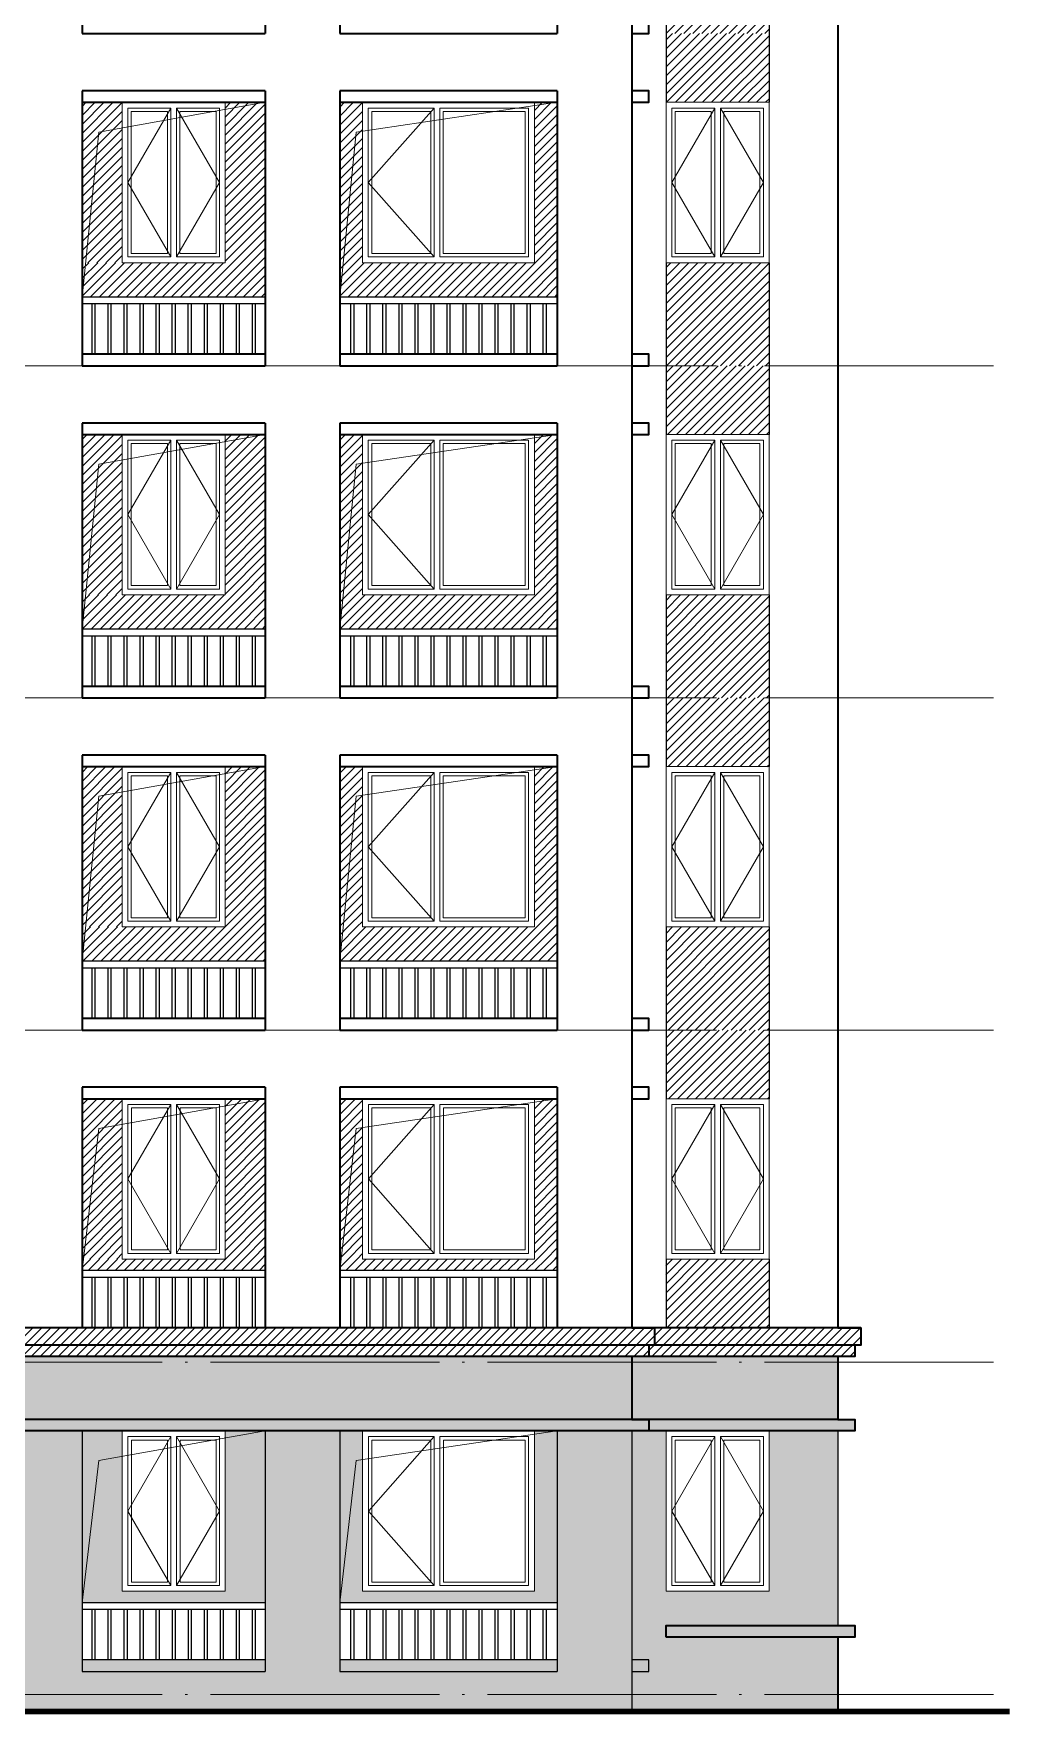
# Model space of a CAD drawing. Extents: x 27938 to 725830, y -209821 to 1628073.
# Drawn here: x 319993 to 328542, y 43165 to 57840 of the extents above; entities that cross this region are included whole.
import ezdxf

# ---------------------------------------------------------------- set-up
doc = ezdxf.new("R2010")
doc.units = 0
doc.header["$LTSCALE"] = 1000
doc.header["$MEASUREMENT"] = 0
doc.linetypes.add('DOTE', pattern=[2.42, 2, -0.2, 0.02, -0.2])
for name, color, linetype in [('3-剖面填充（细）', 250, 'Continuous'), ('5-平立面看线1', 45, 'Continuous'), ('Stair-栏杆', 142, 'Continuous'), ('看线', 251, 'Continuous')]:
    doc.layers.add(name, color=color, linetype=linetype)
for name, color, linetype, lineweight in [('DOTE', 19, 'DOTE', 9), ('WINDOW', 144, 'Continuous', 15), ('立面-中轮廓线', 213, 'Continuous', 35), ('立面-普通轮廓', 7, 'Continuous', 18), ('立面-洞口示意', 152, 'Continuous', 13), ('立面-窗开启线', 250, 'Continuous', 13)]:
    doc.layers.add(name, color=color, linetype=linetype, lineweight=lineweight)
pattern_1 = [(45, (-276178.246, 5800), (-39.2886205, 39.2886205), [])]
pattern_2 = [(45, (-276228.246, 5800), (-39.2886205, 39.2886205), [])]
pattern_3 = [(45, (-240617.81, 13864.28), (-39.2886205, 39.2886205), [])]
pattern_4 = [(45, (-240667.81, 13864.28), (-39.2886205, 39.2886205), [])]

# ---------------------------------------------------------------- blocks, each defined once
blk = doc.blocks.new('HFHCDSFFDGD')
at = {"layer": '3-剖面填充（细）'}
h = blk.add_hatch(dxfattribs=at)
h.set_pattern_fill('ANSI31', color=256, scale=35)
h.set_pattern_definition([(45, (-283729.73, 7223), (-39.2886205, 39.2886205), [])])
h.paths.add_polyline_path([(289956, 41076), (290856, 41076), (290856, 40476), (289956, 40476)])
h = blk.add_hatch(dxfattribs=at)
h.set_pattern_fill('ANSI31', color=256, scale=35)
h.set_pattern_definition([(45, (-274978.28, 5800), (-39.2886205, 39.2886205), [])])
h.paths.add_polyline_path([(285206, 39076), (284856, 39076), (284856, 40476), (285206, 40476)])
h = blk.add_hatch(dxfattribs=at)
h.set_pattern_fill('ANSI31', color=256, scale=35)
h.set_pattern_definition(pattern_2)
h.paths.add_polyline_path([(286456, 39076), (286106, 39076), (286106, 40476), (286456, 40476)])
h = blk.add_hatch(dxfattribs=at)
h.set_pattern_fill('ANSI31', color=256, scale=35)
h.set_pattern_definition(pattern_1)
h.paths.add_polyline_path([(287306, 39076), (287106, 39076), (287106, 40476), (287306, 40476)])
h = blk.add_hatch(dxfattribs=at)
h.set_pattern_fill('ANSI31', color=256, scale=35)
h.set_pattern_definition(pattern_1)
h.paths.add_polyline_path([(289006, 39076), (288806, 39076), (288806, 40476), (289006, 40476)])
h = blk.add_hatch(dxfattribs=at)
h.set_pattern_fill('ANSI31', color=256, scale=35)
h.set_pattern_definition(pattern_2)
h.paths.add_polyline_path([(286456, 38776), (284856, 38776), (284856, 39076), (286456, 39076)])
h = blk.add_hatch(dxfattribs=at)
h.set_pattern_fill('ANSI31', color=256, scale=35)
h.set_pattern_definition(pattern_1)
h.paths.add_polyline_path([(289006, 38776), (287106, 38776), (287106, 39076), (289006, 39076)])
h = blk.add_hatch(dxfattribs=at)
h.set_pattern_fill('ANSI31', color=256, scale=35)
h.set_pattern_definition([(45, (-283729.73, 4923), (-39.2886205, 39.2886205), [])])
h.paths.add_polyline_path([(290856, 38176), (289956, 38176), (289956, 39076), (290856, 39076)])
for p, q in [((289956, 41076), (289956, 40476)), ((290856, 41076), (290856, 40476)), ((289956, 39076), (289956, 38176)), ((290856, 39076), (290856, 38176))]:
    blk.add_line(p, q, dxfattribs=at)
blk = doc.blocks.new('A$C318717E3')
at = {"layer": 'WINDOW'}
for points in [[(50, 1350), (425, 1350), (425, 50), (50, 50)], [(850, 1350), (475, 1350), (475, 50), (850, 50)]]:
    blk.add_lwpolyline(points, close=True, dxfattribs=at)
at = {"layer": 'WINDOW', "color": 250}
for points in [[(80, 1320), (395, 1320), (395, 80), (80, 80)], [(820, 1320), (505, 1320), (505, 80), (820, 80)]]:
    blk.add_lwpolyline(points, close=True, dxfattribs=at)
at = {"layer": '立面-普通轮廓'}
blk.add_lwpolyline([(0, 1400), (900, 1400), (900, 0), (0, 0)], close=True, dxfattribs=at)
at = {"layer": '立面-窗开启线', "color": 251, "ltscale": 0.5, "true_color": 0x636466}
for points in [[(425, 1350), (50, 700), (425, 50)], [(475, 1350), (850, 700), (475, 50)]]:
    blk.add_lwpolyline(points, dxfattribs=at)
blk = doc.blocks.new('A$C1F9D7F8A')
at = {"layer": 'WINDOW'}
for points in [[(-1450, 1350), (-875, 1350), (-875, 50), (-1450, 50)], [(-50, 1350), (-825, 1350), (-825, 50), (-50, 50)]]:
    blk.add_lwpolyline(points, close=True, dxfattribs=at)
at = {"layer": 'WINDOW', "color": 250}
for points in [[(-1420, 1320), (-905, 1320), (-905, 80), (-1420, 80)], [(-80, 1320), (-795, 1320), (-795, 80), (-80, 80)]]:
    blk.add_lwpolyline(points, close=True, dxfattribs=at)
at = {"layer": '立面-普通轮廓'}
blk.add_lwpolyline([(0, 1400), (-1500, 1400), (-1500, 0), (0, 0)], close=True, dxfattribs=at)
at = {"layer": '立面-窗开启线', "color": 251, "ltscale": 0.5, "true_color": 0x636466}
blk.add_lwpolyline([(-875, 1350), (-1450, 700), (-875, 50)], dxfattribs=at)
blk = doc.blocks.new('HFGHFHFHF')
at = {"layer": 'Stair-栏杆'}
for p, q in [((286456, 38776), (284856, 38776)), ((289006, 38776), (287106, 38776)), ((286456, 38716), (284856, 38716)), ((289006, 38716), (287106, 38716))]:
    blk.add_line(p, q, dxfattribs=at)
for points in [[(284941, 38716), (284941, 38276)], [(284971, 38276), (284971, 38716)], [(285081, 38716), (285081, 38276)], [(285111, 38276), (285111, 38716)], [(285221, 38716), (285221, 38276)], [(285251, 38276), (285251, 38716)], [(285361, 38716), (285361, 38276)], [(285391, 38276), (285391, 38716)], [(285501, 38716), (285501, 38276)], [(285531, 38276), (285531, 38716)], [(285641, 38716), (285641, 38276)], [(285671, 38276), (285671, 38716)], [(285781, 38716), (285781, 38276)], [(285811, 38276), (285811, 38716)], [(285921, 38716), (285921, 38276)], [(285951, 38276), (285951, 38716)], [(286061, 38716), (286061, 38276)], [(286091, 38276), (286091, 38716)], [(286201, 38716), (286201, 38276)], [(286231, 38276), (286231, 38716)], [(286341, 38716), (286341, 38276)], [(286371, 38276), (286371, 38716)], [(287201, 38716), (287201, 38276)], [(287231, 38276), (287231, 38716)], [(287341, 38716), (287341, 38276)], [(287371, 38276), (287371, 38716)], [(287481, 38716), (287481, 38276)], [(287511, 38276), (287511, 38716)], [(287621, 38716), (287621, 38276)], [(287651, 38276), (287651, 38716)], [(287761, 38716), (287761, 38276)], [(287791, 38276), (287791, 38716)], [(287901, 38716), (287901, 38276)], [(287931, 38276), (287931, 38716)], [(288041, 38716), (288041, 38276)], [(288071, 38276), (288071, 38716)], [(288181, 38716), (288181, 38276)], [(288211, 38276), (288211, 38716)], [(288321, 38716), (288321, 38276)], [(288351, 38276), (288351, 38716)], [(288461, 38716), (288461, 38276)], [(288491, 38276), (288491, 38716)], [(288601, 38716), (288601, 38276)], [(288631, 38276), (288631, 38716)], [(288741, 38716), (288741, 38276)], [(288771, 38276), (288771, 38716)], [(288881, 38716), (288881, 38276)], [(288911, 38276), (288911, 38716)]]:
    blk.add_lwpolyline(points, dxfattribs=at)
at = {"layer": '立面-中轮廓线'}
for p, q in [((289656, 41076), (289656, 38176)), ((291456, 41076), (291456, 38176)), ((284856, 40576), (284856, 38176)), ((286456, 40576), (286456, 38176)), ((287106, 40576), (287106, 38176)), ((289006, 40576), (289006, 38176))]:
    blk.add_line(p, q, dxfattribs=at)
for points in [[(286456, 40576), (284856, 40576)], [(289006, 40576), (287106, 40576)], [(289656, 40476), (289806, 40476), (289806, 40576), (289656, 40576)], [(284856, 40476), (286456, 40476)], [(287106, 40476), (289006, 40476)], [(286456, 38276), (284856, 38276)], [(284856, 38176), (286456, 38176)], [(289006, 38276), (287106, 38276)], [(287106, 38176), (289006, 38176)], [(289656, 38176), (289806, 38176), (289806, 38276), (289656, 38276)]]:
    blk.add_lwpolyline(points, dxfattribs=at)
for name, p in [('A$C318717E3', (285206, 39076)), ('A$C1F9D7F8A', (288806, 39076)), ('A$C318717E3', (289956, 39076))]:
    blk.add_blockref(name, p)

msp = doc.modelspace()

# ---------------------------------------------------------------- hatches: boundary and pattern name
at = {"layer": '3-剖面填充（细）'}
h = msp.add_hatch(dxfattribs=at)
h.set_pattern_fill('ANSI31', color=256, scale=35)
h.set_pattern_definition([(45, (-248169.29, 15287.28), (-39.2886205, 39.2886205), [])])
h.paths.add_polyline_path([(325516.2, 49140.3), (326416.3, 49140.3), (326416.8, 48540.3), (325516.7, 48540.3)])
h = msp.add_hatch(dxfattribs=at)
h.set_pattern_fill('ANSI31', color=256, scale=35)
h.set_pattern_definition([(45, (-239417.84, 13864.28), (-39.2886205, 39.2886205), [])])
h.paths.add_polyline_path([(320766.6, 47140.3), (320416.6, 47140.3), (320416.6, 48540.3), (320766.6, 48540.3)])
h = msp.add_hatch(dxfattribs=at)
h.set_pattern_fill('ANSI31', color=256, scale=35)
h.set_pattern_definition(pattern_4)
h.paths.add_polyline_path([(322016.5, 47140.3), (321666.6, 47140.3), (321666.6, 48540.3), (322016.5, 48540.3)])
h = msp.add_hatch(dxfattribs=at)
h.set_pattern_fill('ANSI31', color=256, scale=35)
h.set_pattern_definition(pattern_3)
h.paths.add_polyline_path([(322866.5, 47140.3), (322666.5, 47140.3), (322666.5, 48540.3), (322866.5, 48540.3)])
h = msp.add_hatch(dxfattribs=at)
h.set_pattern_fill('ANSI31', color=256, scale=35)
h.set_pattern_definition(pattern_3)
h.paths.add_polyline_path([(324566.5, 47140.3), (324366.5, 47140.3), (324366.5, 48540.3), (324566.5, 48540.3)])
h = msp.add_hatch(dxfattribs=at)
h.set_pattern_fill('ANSI31', color=256, scale=35)
h.set_pattern_definition(pattern_4)
h.paths.add_polyline_path([(320416.6, 47040.3), (322016.5, 47040.3), (322016.5, 47140.3), (320416.6, 47140.3)])
h = msp.add_hatch(dxfattribs=at)
h.set_pattern_fill('ANSI31', color=256, scale=35)
h.set_pattern_definition(pattern_3)
h.paths.add_polyline_path([(322666.5, 47040.3), (324566.5, 47040.3), (324566.5, 47140.3), (322666.5, 47140.3)])
h = msp.add_hatch(dxfattribs=at)
h.set_pattern_fill('ANSI31', color=256, scale=35)
h.set_pattern_definition([(45, (-248169.29, 12987.28), (-39.2886205, 39.2886205), [])])
h.paths.add_polyline_path([(325516.6, 46540.3), (326416.6, 46540.3), (326416.1, 47140.3), (325516.1, 47140.3)])
h = msp.add_hatch(dxfattribs=at)
h.set_pattern_fill('ANSI31', color=256, scale=35)
h.set_pattern_definition([(45, (-149299.965, 1964.28), (-39.2886205, 39.2886205), [])])
h.paths.add_polyline_path([(327216.5, 46390.3), (327166.5, 46390.3), (327166.5, 46290.3), (315516.5, 46290.3), (315516.5, 46540.3), (327216.5, 46540.3)])
h = msp.add_hatch(dxfattribs=at)
h.set_pattern_fill('混凝土', color=251, scale=40)
h.set_pattern_definition([(50, (35560.44, 33804.64), (286.90407, -25.10085), [30, -330]), (355, (35560.44, 33804.64), (-55.50053, 300.87685), [24, -264]), (100.4514, (35584.35, 33802.55), (231.40375, 275.77582), [25.49608, -280.45684]), (46.1842, (35560.44, 33884.64), (426.8964, -66.2076), [45, -495]), (96.6356, (35596, 33879.1), (373.8651, 389.64715), [38.2441, -420.6852]), (351.1842, (35560.44, 33884.64), (373.8648, 389.64744), [36, -396]), (21, (35600.44, 33864.64), (238.76282, -161.04756), [30, -330]), (326, (35600.44, 33864.64), (97.32613, 290.06002), [24, -264]), (71.4514, (35620.34, 33851.22), (336.08905, 129.0122), [25.49608, -280.45684]), (37.5, (35560.44, 33804.64), (4.863942, 133.15754), [0, -260.8, 0, -268, 0, -265]), (7.5, (35560.44, 33804.64), (105.227815, 157.764685), [0, -152.8, 0, -254.8, 0, -101]), (327.5, (35471.24, 33804.64), (213.528974, -9.02195), [0, -100, 0, -312, 0, -414]), (317.5, (35431.24, 33804.64), (233.27447, 40.04199), [0, -130, 0, -207.2, 0, -294])])
h.paths.add_polyline_path([(309666.5, 45640.3), (310566.5, 45640.3), (310566.5, 44240.3), (309666.5, 44240.3)], flags=16)
h.paths.add_polyline_path([(306616.7, 44740.3), (308816.7, 44740.3), (308816.5, 43640.3), (306616.5, 43640.3)], flags=16)
h.paths.add_polyline_path([(306816.5, 45640.3), (308616.5, 45640.3), (308616.7, 44740.3), (306816.7, 44740.3)], flags=16)
h.paths.add_polyline_path([(304416.5, 44140.3), (306016.5, 44140.3), (306016.5, 43640.3), (304416.5, 43640.3)], flags=16)
h.paths.add_polyline_path([(304766.5, 45640.3), (305666.5, 45640.3), (305666.5, 44240.3), (304766.5, 44240.3)], flags=16)
h.paths.add_polyline_path([(301866.6, 44140.3), (303766.6, 44140.3), (303766.6, 43640.3), (301866.6, 43640.3)], flags=16)
h.paths.add_polyline_path([(302066.6, 45640.3), (303566.6, 45640.3), (303566.6, 44240.3), (302066.6, 44240.3)], flags=16)
h.paths.add_polyline_path([(300016.6, 45640.3), (300916.6, 45640.3), (300916.6, 44240.3), (300016.6, 44240.3)], flags=16)
h.paths.add_polyline_path([(316766.5, 45640.3), (315866.5, 45640.3), (315866.5, 44240.3), (316766.5, 44240.3)], flags=16)
h.paths.add_polyline_path([(319816.7, 44740.3), (317616.7, 44740.3), (317616.5, 43640.3), (319816.5, 43640.3)], flags=16)
h.paths.add_polyline_path([(319616.5, 45640.3), (317816.5, 45640.3), (317816.7, 44740.3), (319616.7, 44740.3)], flags=16)
h.paths.add_polyline_path([(322016.5, 44140.3), (320416.5, 44140.3), (320416.5, 43640.3), (322016.5, 43640.3)], flags=16)
h.paths.add_polyline_path([(321666.5, 45640.3), (320766.5, 45640.3), (320766.5, 44240.3), (321666.5, 44240.3)], flags=16)
h.paths.add_polyline_path([(324566.5, 44140.3), (322666.5, 44140.3), (322666.5, 43640.3), (324566.5, 43640.3)], flags=16)
h.paths.add_polyline_path([(324366.5, 45640.3), (322866.5, 45640.3), (322866.5, 44240.3), (324366.5, 44240.3)], flags=16)
h.paths.add_polyline_path([(326416.4, 45640.3), (325516.4, 45640.3), (325516.4, 44240.3), (326416.4, 44240.3)], flags=16)
h.paths.add_polyline_path([(327016.5, 46290.3), (327016.5, 45740.3), (327166.5, 45740.3), (327166.5, 45640.3), (327016.5, 45640.3), (327016.5, 43940.3), (327166.5, 43940.3), (327166.5, 43840.3), (327016.5, 43840.3), (327016.5, 43190.3), (315516.5, 43190.3), (315516.5, 46290.3)])
h.paths.add_polyline_path([(289366.6, 45640.3), (288466.6, 45640.3), (288466.6, 44240.3), (289366.6, 44240.3)], flags=16)
h.paths.add_polyline_path([(292416.6, 44740.3), (290216.6, 44740.3), (290216.6, 43640.3), (292416.6, 43640.3)], flags=16)
h.paths.add_polyline_path([(292216.6, 45640.3), (290416.6, 45640.3), (290416.6, 44740.3), (292216.6, 44740.3)], flags=16)
h.paths.add_polyline_path([(294616.5, 44140.3), (293016.6, 44140.3), (293016.6, 43640.3), (294616.5, 43640.3)], flags=16)
h.paths.add_polyline_path([(294266.6, 45640.3), (293366.6, 45640.3), (293366.6, 44240.3), (294266.6, 44240.3)], flags=16)
h.paths.add_polyline_path([(297166.5, 44140.3), (295266.5, 44140.3), (295266.5, 43640.3), (297166.5, 43640.3)], flags=16)
h.paths.add_polyline_path([(296966.5, 45640.3), (295466.5, 45640.3), (295466.5, 44240.3), (296966.5, 44240.3)], flags=16)
h.paths.add_polyline_path([(299016.4, 45640.3), (298116.4, 45640.3), (298116.4, 44240.3), (299016.4, 44240.3)], flags=16)
h.paths.add_polyline_path([(282266.6, 45640.3), (283166.6, 45640.3), (283166.6, 44240.3), (282266.6, 44240.3)], flags=16)
h.paths.add_polyline_path([(279216.6, 44740.3), (281416.6, 44740.3), (281416.6, 43640.3), (279216.6, 43640.3)], flags=16)
h.paths.add_polyline_path([(279416.6, 45640.3), (281216.6, 45640.3), (281216.6, 44740.3), (279416.6, 44740.3)], flags=16)
h.paths.add_polyline_path([(277016.6, 44140.3), (278616.6, 44140.3), (278616.6, 43640.3), (277016.6, 43640.3)], flags=16)
h.paths.add_polyline_path([(277366.6, 45640.3), (278266.6, 45640.3), (278266.6, 44240.3), (277366.6, 44240.3)], flags=16)
h.paths.add_polyline_path([(274466.6, 44140.3), (276366.6, 44140.3), (276366.6, 43640.3), (274466.6, 43640.3)], flags=16)
h.paths.add_polyline_path([(274666.6, 45640.3), (276166.6, 45640.3), (276166.6, 44240.3), (274666.6, 44240.3)], flags=16)
h.paths.add_polyline_path([(272616.7, 45640.3), (273516.7, 45640.3), (273516.7, 44240.3), (272616.7, 44240.3)], flags=16)
h.paths.add_polyline_path([(288116.6, 46290.3), (310916.7, 46290.3), (310916.7, 43190.3), (288116.6, 43190.3)])
h.paths.add_polyline_path([(272016.6, 46290.3), (272016.6, 45740.3), (271866.6, 45740.3), (271866.6, 45640.3), (272016.6, 45640.3), (272016.6, 43940.3), (271866.6, 43940.3), (271866.6, 43840.3), (272016.6, 43840.3), (272016.6, 43190.3), (283516.6, 43190.3), (283516.6, 46290.3)])

# ---------------------------------------------------------------- linework, layer by layer
for p, q in [((325516.4, 49140.3), (325516.4, 48540.3)), ((326416.4, 49140.3), (326416.4, 48540.3)), ((325516.4, 47140.3), (325516.4, 46540.3)), ((326416.4, 47140.3), (326416.4, 46540.3))]:
    msp.add_line(p, q, dxfattribs=at)
at = {"layer": '5-平立面看线1', "color": 1, "ltscale": 0.8, "const_width": 50}
msp.add_lwpolyline([(328516.6, 43190.3), (270716.6, 43190.3)], dxfattribs=at)
at = {"layer": 'DOTE', "linetype": 'DOTE'}
for p, q in [((270716.6, 54940.3), (328516.6, 54940.3)), ((270716.6, 52040.3), (328516.6, 52040.3)), ((270716.6, 49140.3), (328516.6, 49140.3)), ((270716.6, 46240.3), (328516.6, 46240.3)), ((270716.6, 43340.3), (328516.6, 43340.3))]:
    msp.add_line(p, q, dxfattribs=at)
at = {"layer": 'Stair-栏杆'}
for p, q in [((322016.7, 47040.3), (320416.7, 47040.3)), ((322016.7, 46980.3), (320416.7, 46980.3)), ((324566.7, 47040.3), (322666.7, 47040.3)), ((324566.7, 46980.3), (322666.7, 46980.3)), ((322016.7, 44140.3), (320416.7, 44140.3)), ((322016.7, 44080.3), (320416.7, 44080.3)), ((324566.7, 44140.3), (322666.7, 44140.3)), ((324566.7, 44080.3), (322666.7, 44080.3))]:
    msp.add_line(p, q, dxfattribs=at)
for points in [[(320501.7, 46980.3), (320501.7, 46540.3)], [(320531.7, 46540.3), (320531.7, 46980.3)], [(320641.7, 46980.3), (320641.7, 46540.3)], [(320671.7, 46540.3), (320671.7, 46980.3)], [(320781.7, 46980.3), (320781.7, 46540.3)], [(320811.7, 46540.3), (320811.7, 46980.3)], [(320921.7, 46980.3), (320921.7, 46540.3)], [(320951.7, 46540.3), (320951.7, 46980.3)], [(321061.7, 46980.3), (321061.7, 46540.3)], [(321091.7, 46540.3), (321091.7, 46980.3)], [(321201.7, 46980.3), (321201.7, 46540.3)], [(321231.7, 46540.3), (321231.7, 46980.3)], [(321341.7, 46980.3), (321341.7, 46540.3)], [(321371.7, 46540.3), (321371.7, 46980.3)], [(321481.7, 46980.3), (321481.7, 46540.3)], [(321511.7, 46540.3), (321511.7, 46980.3)], [(321621.7, 46980.3), (321621.7, 46540.3)], [(321651.7, 46540.3), (321651.7, 46980.3)], [(321761.7, 46980.3), (321761.7, 46540.3)], [(321791.7, 46540.3), (321791.7, 46980.3)], [(321901.7, 46980.3), (321901.7, 46540.3)], [(321931.7, 46540.3), (321931.7, 46980.3)], [(322761.7, 46980.3), (322761.7, 46540.3)], [(322791.7, 46540.3), (322791.7, 46980.3)], [(322901.7, 46980.3), (322901.7, 46540.3)], [(322931.7, 46540.3), (322931.7, 46980.3)], [(323041.7, 46980.3), (323041.7, 46540.3)], [(323071.7, 46540.3), (323071.7, 46980.3)], [(323181.7, 46980.3), (323181.7, 46540.3)], [(323211.7, 46540.3), (323211.7, 46980.3)], [(323321.7, 46980.3), (323321.7, 46540.3)], [(323351.7, 46540.3), (323351.7, 46980.3)], [(323461.7, 46980.3), (323461.7, 46540.3)], [(323491.7, 46540.3), (323491.7, 46980.3)], [(323601.7, 46980.3), (323601.7, 46540.3)], [(323631.7, 46540.3), (323631.7, 46980.3)], [(323741.7, 46980.3), (323741.7, 46540.3)], [(323771.7, 46540.3), (323771.7, 46980.3)], [(323881.7, 46980.3), (323881.7, 46540.3)], [(323911.7, 46540.3), (323911.7, 46980.3)], [(324021.7, 46980.3), (324021.7, 46540.3)], [(324051.7, 46540.3), (324051.7, 46980.3)], [(324161.7, 46980.3), (324161.7, 46540.3)], [(324191.7, 46540.3), (324191.7, 46980.3)], [(324301.7, 46980.3), (324301.7, 46540.3)], [(324331.7, 46540.3), (324331.7, 46980.3)], [(324441.7, 46980.3), (324441.7, 46540.3)], [(324471.7, 46540.3), (324471.7, 46980.3)], [(320501.7, 44080.3), (320501.7, 43640.3)], [(320531.7, 43640.3), (320531.7, 44080.3)], [(320641.7, 44080.3), (320641.7, 43640.3)], [(320671.7, 43640.3), (320671.7, 44080.3)], [(320781.7, 44080.3), (320781.7, 43640.3)], [(320811.7, 43640.3), (320811.7, 44080.3)], [(320921.7, 44080.3), (320921.7, 43640.3)], [(320951.7, 43640.3), (320951.7, 44080.3)], [(321061.7, 44080.3), (321061.7, 43640.3)], [(321091.7, 43640.3), (321091.7, 44080.3)], [(321201.7, 44080.3), (321201.7, 43640.3)], [(321231.7, 43640.3), (321231.7, 44080.3)], [(321341.7, 44080.3), (321341.7, 43640.3)], [(321371.7, 43640.3), (321371.7, 44080.3)], [(321481.7, 44080.3), (321481.7, 43640.3)], [(321511.7, 43640.3), (321511.7, 44080.3)], [(321621.7, 44080.3), (321621.7, 43640.3)], [(321651.7, 43640.3), (321651.7, 44080.3)], [(321761.7, 44080.3), (321761.7, 43640.3)], [(321791.7, 43640.3), (321791.7, 44080.3)], [(321901.7, 44080.3), (321901.7, 43640.3)], [(321931.7, 43640.3), (321931.7, 44080.3)], [(322761.7, 44080.3), (322761.7, 43640.3)], [(322791.7, 43640.3), (322791.7, 44080.3)], [(322901.7, 44080.3), (322901.7, 43640.3)], [(322931.7, 43640.3), (322931.7, 44080.3)], [(323041.7, 44080.3), (323041.7, 43640.3)], [(323071.7, 43640.3), (323071.7, 44080.3)], [(323181.7, 44080.3), (323181.7, 43640.3)], [(323211.7, 43640.3), (323211.7, 44080.3)], [(323321.7, 44080.3), (323321.7, 43640.3)], [(323351.7, 43640.3), (323351.7, 44080.3)], [(323461.7, 44080.3), (323461.7, 43640.3)], [(323491.7, 43640.3), (323491.7, 44080.3)], [(323601.7, 44080.3), (323601.7, 43640.3)], [(323631.7, 43640.3), (323631.7, 44080.3)], [(323741.7, 44080.3), (323741.7, 43640.3)], [(323771.7, 43640.3), (323771.7, 44080.3)], [(323881.7, 44080.3), (323881.7, 43640.3)], [(323911.7, 43640.3), (323911.7, 44080.3)], [(324021.7, 44080.3), (324021.7, 43640.3)], [(324051.7, 43640.3), (324051.7, 44080.3)], [(324161.7, 44080.3), (324161.7, 43640.3)], [(324191.7, 43640.3), (324191.7, 44080.3)], [(324301.7, 44080.3), (324301.7, 43640.3)], [(324331.7, 43640.3), (324331.7, 44080.3)], [(324441.7, 44080.3), (324441.7, 43640.3)], [(324471.7, 43640.3), (324471.7, 44080.3)]]:
    msp.add_lwpolyline(points, dxfattribs=at)
at = {"layer": '看线', "color": 30}
for p, q in [((320416.7, 45640.3), (320416.7, 43540.3)), ((322016.7, 45640.3), (322016.7, 43540.3)), ((322666.7, 45640.3), (322666.7, 43540.3)), ((324566.7, 45640.3), (324566.7, 43540.3)), ((325216.7, 45640.3), (325216.7, 43190.3)), ((327016.7, 45640.3), (327016.7, 43940.3))]:
    msp.add_line(p, q, dxfattribs=at)
for points in [[(322016.7, 43640.3), (320416.7, 43640.3)], [(324566.7, 43640.3), (322666.7, 43640.3)], [(325216.7, 43540.3), (325366.7, 43540.3), (325366.7, 43640.3), (325216.7, 43640.3)], [(320416.7, 43540.3), (322016.7, 43540.3)], [(322666.7, 43540.3), (324566.7, 43540.3)]]:
    msp.add_lwpolyline(points, dxfattribs=at)
at = {"layer": '立面-中轮廓线'}
for p, q in [((325216.7, 49140.3), (325216.7, 46540.3)), ((327016.7, 49140.3), (327016.7, 46540.3)), ((320416.7, 48640.3), (320416.7, 46540.3)), ((322016.7, 48640.3), (322016.7, 46540.3)), ((322666.7, 48640.3), (322666.7, 46540.3)), ((324566.7, 48640.3), (324566.7, 46540.3))]:
    msp.add_line(p, q, dxfattribs=at)
at = {"layer": '立面-中轮廓线', "color": 2}
for p, q in [((327216.5, 46540.3), (315516.5, 46540.3)), ((327216.5, 46390.3), (315516.5, 46390.3)), ((327016.5, 46290.3), (315516.5, 46290.3)), ((327016.5, 45740.3), (315516.5, 45740.3)), ((327016.5, 45640.3), (315516.5, 45640.3)), ((327016.5, 43840.3), (327016.5, 43190.3))]:
    msp.add_line(p, q, dxfattribs=at)
at = {"layer": '立面-中轮廓线'}
for points in [[(322016.7, 48640.3), (320416.7, 48640.3)], [(324566.7, 48640.3), (322666.7, 48640.3)], [(325216.7, 48540.3), (325366.7, 48540.3), (325366.7, 48640.3), (325216.7, 48640.3)], [(320416.7, 48540.3), (322016.7, 48540.3)], [(322666.7, 48540.3), (324566.7, 48540.3)]]:
    msp.add_lwpolyline(points, dxfattribs=at)
at = {"layer": '立面-中轮廓线', "color": 2}
for points in [[(325216.5, 46540.3), (325416.5, 46540.3), (325416.5, 46390.3), (325366.5, 46390.3), (325366.5, 46290.3), (325216.5, 46290.3), (325216.5, 45740.3), (325366.5, 45740.3), (325366.5, 45640.3), (325216.5, 45640.3)], [(327016.5, 46540.3), (327216.5, 46540.3), (327216.5, 46390.3), (327166.5, 46390.3), (327166.5, 46290.3), (327016.5, 46290.3), (327016.5, 45740.3), (327166.5, 45740.3), (327166.5, 45640.3), (327016.5, 45640.3)]]:
    msp.add_lwpolyline(points, dxfattribs=at)
msp.add_lwpolyline([(325516.6, 43840.3), (325516.6, 43940.3), (327166.5, 43940.3), (327166.5, 43840.3)], close=True, dxfattribs=at)
at = {"layer": '立面-洞口示意'}
for points in [[(320416.7, 55540.3), (320561.5, 56981.2), (322016.7, 57240.3)], [(322666.7, 55540.3), (322811.5, 56981.2), (324566.7, 57240.3)], [(320416.7, 52640.3), (320561.5, 54081.2), (322016.7, 54340.3)], [(322666.7, 52640.3), (322811.5, 54081.2), (324566.7, 54340.3)], [(320416.7, 49740.3), (320561.5, 51181.2), (322016.7, 51440.3)], [(322666.7, 49740.3), (322811.5, 51181.2), (324566.7, 51440.3)], [(320416.7, 47040.3), (320561.5, 48281.2), (322016.7, 48540.3)], [(322666.7, 47040.3), (322811.5, 48281.2), (324566.7, 48540.3)], [(320416.7, 44140.3), (320561.5, 45381.2), (322016.7, 45640.3)], [(322666.7, 44140.3), (322811.5, 45381.2), (324566.7, 45640.3)]]:
    msp.add_lwpolyline(points, dxfattribs=at)

# ---------------------------------------------------------------- block references
for name, p in [('HFGHFHFHF', (35560.4, 19664.3)), ('HFHCDSFFDGD', (35560.4, 19664.3)), ('HFGHFHFHF', (35560.4, 16764.3)), ('HFHCDSFFDGD', (35560.4, 16764.3)), ('HFGHFHFHF', (35560.4, 13864.3)), ('HFHCDSFFDGD', (35560.4, 13864.3)), ('HFGHFHFHF', (35560.4, 10964.3)), ('HFHCDSFFDGD', (35560.4, 10964.3)), ('A$C318717E3', (320766.7, 47140.3)), ('A$C1F9D7F8A', (324366.7, 47140.3)), ('A$C318717E3', (325516.6, 47140.3)), ('A$C318717E3', (320766.7, 44240.3)), ('A$C1F9D7F8A', (324366.7, 44240.3)), ('A$C318717E3', (325516.6, 44240.3))]:
    msp.add_blockref(name, p)

doc.saveas('drawing.dxf')
